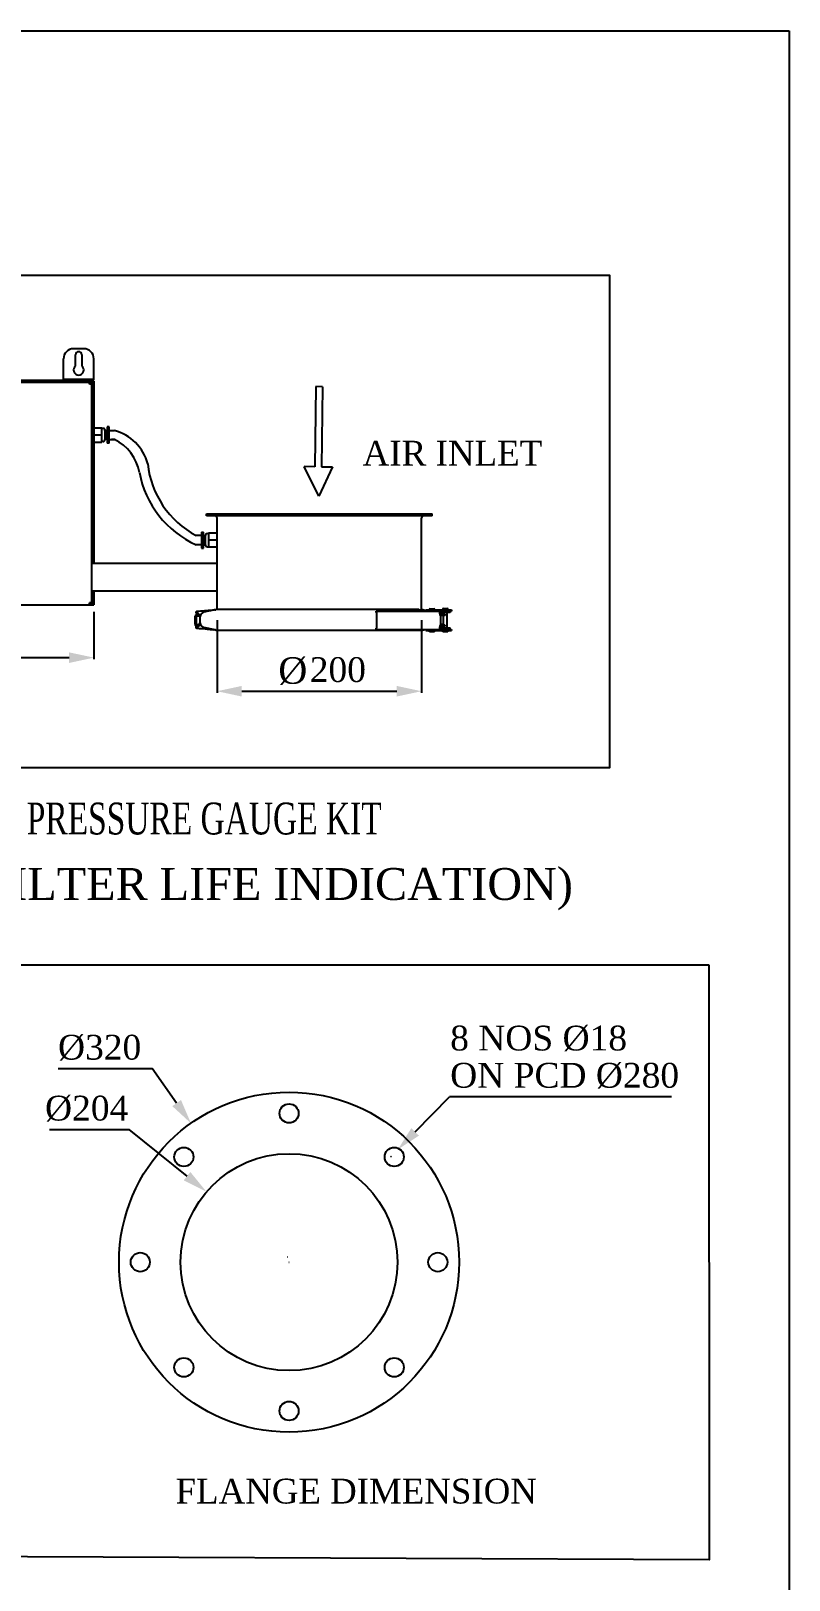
# Model space of a CAD drawing. Header units: millimetres. Extents: x 789 to 3710, y 100 to 2803.
# Drawn here: x 2997 to 3710, y 1345 to 2803 of the extents above; entities that cross this region are included whole.
import ezdxf
from ezdxf.enums import TextEntityAlignment as Align

# ---------------------------------------------------------------- set-up
doc = ezdxf.new("R2010")
doc.units = ezdxf.units.MM
doc.header["$LTSCALE"] = 217.8
doc.header["$PDMODE"] = 3
doc.header["$PDSIZE"] = 8
doc.layers.get('0').update_dxf_attribs({"linetype": 'CONTINUOUS'})
doc.layers.get('Defpoints').update_dxf_attribs({"linetype": 'CONTINUOUS'})
doc.styles.get("Standard").update_dxf_attribs({"font": 'times.ttf'})
doc.dimstyles.new('DIMSTYLE_3', dxfattribs={"dimtxt": 23.333333, "dimasz": 23.333333, "dimexe": 1.5, "dimexo": 1, "dimtad": 1, "dimdsep": 46, "dimtxsty": 'Standard', "dimblk": '_FILLED', "dimblk1": '_FILLED', "dimblk2": '_FILLED', "dimcen": 0.09, "dimazin": 2, "dimtp": 0.01, "dimtm": 0.01, "dimtfac": 1, "dimtofl": 0, "dimtmove": 0, "dimatfit": 1, "dimldrblk": '_FILLED', "dimfxl": 0, "dimtolj": 1, "dimarcsym": 0})
doc.dimstyles.new('DIMSTYLE_5', dxfattribs={"dimtxt": 23.333333, "dimasz": 23.333333, "dimexe": 1.5, "dimexo": 1, "dimgap": 0.875, "dimtad": 1, "dimlfac": 1.05, "dimdsep": 46, "dimtxsty": 'Standard', "dimblk": '_FILLED', "dimblk1": '_FILLED', "dimblk2": '_FILLED', "dimcen": 0.09, "dimazin": 2, "dimtp": 0.01, "dimtm": 0.01, "dimtfac": 1, "dimtofl": 0, "dimtmove": 0, "dimatfit": 3, "dimldrblk": '_FILLED', "dimfxl": 0, "dimtolj": 1, "dimarcsym": 0})

# ---------------------------------------------------------------- blocks, each defined once
blk = doc.blocks.new('_FILLED')
at = {"color": 0, "linetype": 'ByBlock'}
blk.add_solid([(0, 0), (-1, 0.214), (-1, -0.214)], dxfattribs=at)
blk = doc.blocks.new('*D81')
at = {"color": 0, "linetype": 'Continuous', "lineweight": -2}
for p, q in [((3171.8, 2248.4), (3171.8, 2179.9)), ((3364.2, 2248.4), (3364.2, 2179.9)), ((3195.2, 2181.4), (3340.9, 2181.4))]:
    blk.add_line(p, q, dxfattribs=at)
at = {"layer": 'Defpoints', "color": 0}
for p in [(3171.8, 2249.4), (3364.2, 2249.4), (3364.2, 2181.4)]:
    blk.add_point(p, dxfattribs=at)
at = {"color": 0, "linetype": 'ByBlock', "lineweight": -2, "xscale": 23.3333333333, "yscale": 23.3333333333, "zscale": 23.3333333333, "rotation": 180}
blk.add_blockref('_FILLED', (3171.8, 2181.4), dxfattribs=at)
at = {"color": 0, "linetype": 'ByBlock', "lineweight": -2, "xscale": 23.3333333333, "yscale": 23.3333333333, "zscale": 23.3333333333}
blk.add_blockref('_FILLED', (3364.2, 2181.4), dxfattribs=at)
at = {"color": 0, "insert": (3285.5, 2213.4), "char_height": 23.33, "attachment_point": 2, "line_spacing_factor": 0.9}
blk.add_mtext('\\A1;200', dxfattribs=at)
blk = doc.blocks.new('*D82')
at = {"color": 0, "linetype": 'Continuous', "lineweight": -2}
for p, q in [((2813.5, 2256), (2813.5, 2211.5)), ((3055.9, 2256), (3055.9, 2211.5)), ((2836.8, 2213), (3032.6, 2213))]:
    blk.add_line(p, q, dxfattribs=at)
at = {"layer": 'Defpoints', "color": 0}
for p in [(2813.5, 2257), (3055.9, 2257), (3055.9, 2213)]:
    blk.add_point(p, dxfattribs=at)
at = {"color": 0, "linetype": 'ByBlock', "lineweight": -2, "xscale": 23.3333333333, "yscale": 23.3333333333, "zscale": 23.3333333333, "rotation": 180}
blk.add_blockref('_FILLED', (2813.5, 2213), dxfattribs=at)
at = {"color": 0, "linetype": 'ByBlock', "lineweight": -2, "xscale": 23.3333333333, "yscale": 23.3333333333, "zscale": 23.3333333333}
blk.add_blockref('_FILLED', (3055.9, 2213), dxfattribs=at)
at = {"color": 0, "insert": (2937.8, 2245), "char_height": 23.333, "attachment_point": 2, "line_spacing_factor": 0.9}
blk.add_mtext('\\A1;\\A1;254.5', dxfattribs=at)
blk = doc.blocks.new('ARROW_4_BL0', base_point=(1493.4, 1638.7))
at = {"color": 7, "linetype": 'Continuous'}
for p, q in [((1491.2, 1690.2), (1490.3, 1614.8)), ((1497.5, 1690.1), (1491.2, 1690.2)), ((1497.5, 1690.1), (1496.6, 1614.8)), ((1490.3, 1614.8), (1480.1, 1615)), ((1494.1, 1587.2), (1480.1, 1615)), ((1506.8, 1614.6), (1494.1, 1587.2)), ((1496.6, 1614.8), (1506.8, 1614.6))]:
    blk.add_line(p, q, dxfattribs=at)
blk = doc.blocks.new('*D102')
at = {"color": 0, "linetype": 'Continuous', "lineweight": -2}
for p in [(3022.2, 1826.4), (3133.8, 1793.9)]:
    blk.add_line(p, (3110.8, 1826.4), dxfattribs=at)
at = {"color": 0, "linetype": 'Continuous'}
for p, q in [((3239.5, 1644.2), (3239.7, 1644.2)), ((3239.6, 1644.1), (3239.6, 1644.3))]:
    blk.add_line(p, q, dxfattribs=at)
at = {"layer": 'Defpoints', "color": 0}
for p in [(3147.3, 1774.8), (3331.9, 1513.5)]:
    blk.add_point(p, dxfattribs=at)
at = {"color": 0, "linetype": 'ByBlock', "lineweight": -2, "xscale": 23.3333333333, "yscale": 23.3333333333, "zscale": 23.3333333333, "rotation": 305.2441018791058}
blk.add_blockref('_FILLED', (3147.3, 1774.8), dxfattribs=at)
at = {"color": 0, "insert": (3022.2, 1858.1), "char_height": 23.333, "attachment_point": 1, "line_spacing_factor": 0.9}
blk.add_mtext('\\A1;%%c{\\A1;320}', dxfattribs=at)
blk = doc.blocks.new('*D103')
at = {"color": 0, "linetype": 'Continuous', "lineweight": -2}
for p in [(3358.2, 1766.8), (3599.3, 1799.9)]:
    blk.add_line(p, (3390.6, 1799.9), dxfattribs=at)
at = {"color": 0, "linetype": 'Continuous'}
for p, q in [((3335.5, 1743.7), (3335.7, 1743.7)), ((3335.6, 1743.6), (3335.6, 1743.8))]:
    blk.add_line(p, q, dxfattribs=at)
at = {"layer": 'Defpoints', "color": 0}
for p in [(3341.9, 1750.1), (3329.3, 1737.2)]:
    blk.add_point(p, dxfattribs=at)
at = {"color": 0, "linetype": 'ByBlock', "lineweight": -2, "xscale": 23.3333333333, "yscale": 23.3333333333, "zscale": 23.3333333333, "rotation": 225.6426083753157}
blk.add_blockref('_FILLED', (3341.9, 1750.1), dxfattribs=at)
at = {"color": 0, "insert": (3391.2, 1866.7), "char_height": 23.333, "attachment_point": 1, "line_spacing_factor": 0.9}
blk.add_mtext('\\A1;8 NOS %%c18\\P{\\A1;ON PCD %%c280}', dxfattribs=at)
blk = doc.blocks.new('*D105')
at = {"color": 0, "linetype": 'Continuous', "lineweight": -2}
for p in [(3014.2, 1769), (3143.6, 1725.2)]:
    blk.add_line(p, (3089, 1769), dxfattribs=at)
at = {"color": 0, "linetype": 'Continuous'}
for p, q in [((3238.1, 1649.2), (3238.3, 1649.2)), ((3238.2, 1649.1), (3238.2, 1649.3))]:
    blk.add_line(p, q, dxfattribs=at)
at = {"layer": 'Defpoints', "color": 0}
for p in [(3161.8, 1710.5), (3314.6, 1587.8)]:
    blk.add_point(p, dxfattribs=at)
at = {"color": 0, "linetype": 'ByBlock', "lineweight": -2, "xscale": 23.3333333333, "yscale": 23.3333333333, "zscale": 23.3333333333, "rotation": 321.2273751034241}
blk.add_blockref('_FILLED', (3161.8, 1710.5), dxfattribs=at)
at = {"color": 0, "insert": (3088.3, 1800.8), "char_height": 23.33, "attachment_point": 3, "line_spacing_factor": 0.9}
blk.add_mtext('\\A1;%%c204', dxfattribs=at)

msp = doc.modelspace()

# ---------------------------------------------------------------- linework, layer by layer
at = {"color": 0, "linetype": 'Continuous'}
msp.add_line((789.4645, 2802.6551), (3710.0363, 2802.6551), dxfattribs=at)
for p, q in [((3710.0363, 2802.6551), (3710.0363, 100)), ((2208.9814, 1923.8456), (3634.6029, 1923.8456))]:
    msp.add_line(p, q)
at = {"linetype": 'Continuous'}
for p, q in [((3027.3184, 2474.1074), (3027.3184, 2494.1074)), ((3046.3661, 2503.6312), (3036.8423, 2503.6312)), ((3038.747, 2487.4944), (3038.747, 2497.9706)), ((3044.4613, 2497.9706), (3044.4613, 2487.4944)), ((3055.8899, 2474.1074), (3055.8899, 2494.1074)), ((2816.6061, 2472.2027), (3052.7927, 2472.2027)), ((2955.3189, 2474.1074), (3055.8899, 2474.1074)), ((3054.9356, 2473.1551), (2955.3189, 2473.1551)), ((2996.888, 2472.2979), (2996.8601, 2472.2306)), ((2996.888, 2472.2979), (2996.888, 2473.1551)), ((3027.3184, 2475.0598), (3055.8899, 2475.0598)), ((3051.8423, 2470.2979), (3051.8423, 2472.2027)), ((3052.7927, 2471.2503), (3051.8423, 2471.2503)), ((3053.747, 2470.2979), (3051.8423, 2470.2979)), ((3052.7927, 2472.2027), (3052.7927, 2471.2503)), ((3052.7946, 2470.2979), (3052.7946, 2471.2484)), ((3052.7946, 2471.2484), (3053.747, 2471.2484)), ((3053.747, 2471.2484), (3053.747, 2263.6332)), ((3053.9851, 2472.2027), (3053.9851, 2473.1551)), ((3054.9375, 2472.2027), (3053.9851, 2472.2027)), ((3054.9356, 2474.1074), (3054.9356, 2473.1551)), ((3054.9375, 2301.8397), (3054.9375, 2473.1532)), ((3055.8899, 2473.1532), (3054.9375, 2473.1532)), ((3055.8899, 2473.1532), (3055.8899, 2301.8397)), ((3053.8423, 2453.4389), (3053.7749, 2453.411)), ((3053.8423, 2453.4389), (3054.8899, 2453.4389)), ((3053.8423, 2441.4389), (3053.7749, 2441.4668)), ((3053.8423, 2441.4389), (3054.8899, 2441.4389)), ((3055.8899, 2429.1782), (3063.5089, 2429.1782)), ((3055.8899, 2422.5131), (3063.5089, 2422.5131)), ((3063.5089, 2415.8449), (3063.5089, 2429.1782)), ((3064.4613, 2428.7005), (3063.5089, 2428.7005)), ((3067.3184, 2426.7957), (3066.3661, 2426.7957)), ((3066.3661, 2426.7957), (3066.3661, 2418.2243)), ((3067.3184, 2418.2243), (3067.3184, 2426.7957)), ((3068.2708, 2426.5576), (3067.3184, 2426.5576)), ((3070.1756, 2430.129), (3068.2708, 2430.129)), ((3068.2708, 2430.129), (3068.2708, 2414.8909)), ((3070.1756, 2414.8909), (3070.1756, 2430.129)), ((3055.8899, 2415.8449), (3063.5089, 2415.8449)), ((3055.8899, 2415.8417), (3063.5089, 2415.8417)), ((3064.4613, 2416.3195), (3063.5089, 2416.3195)), ((3067.3184, 2418.2243), (3066.3661, 2418.2243)), ((3068.2708, 2418.4624), (3067.3184, 2418.4624)), ((3070.1756, 2414.8909), (3068.2708, 2414.8909)), ((3161.8423, 2348.3932), (3374.2232, 2348.3932)), ((3161.8423, 2346.4884), (3161.8423, 2348.3932)), ((3374.2232, 2346.4884), (3374.2232, 2348.3932)), ((3374.2232, 2346.4884), (3161.8423, 2346.4884)), ((3171.8423, 2297.6366), (3171.8423, 2344.5836)), ((3364.2232, 2258.1493), (3364.2232, 2344.5836)), ((3157.0463, 2331.1147), (3157.0463, 2315.8766)), ((3157.0463, 2331.1147), (3158.951, 2331.1147)), ((3158.951, 2315.8766), (3158.951, 2331.1147)), ((3158.951, 2327.5433), (3159.9034, 2327.5433)), ((3158.951, 2319.448), (3159.9034, 2319.448)), ((3159.9034, 2327.7814), (3159.9034, 2319.2099)), ((3159.9034, 2327.7814), (3160.8558, 2327.7814)), ((3159.9034, 2319.2099), (3160.8558, 2319.2099)), ((3160.8558, 2319.2099), (3160.8558, 2327.7814)), ((3162.7606, 2329.6861), (3163.7129, 2329.6861)), ((3163.7129, 2330.1634), (3163.7129, 2316.8301)), ((3171.8423, 2330.1634), (3163.7129, 2330.1634)), ((3171.8423, 2323.4978), (3163.7129, 2323.4978)), ((3157.0463, 2315.8766), (3158.951, 2315.8766)), ((3162.7606, 2317.3052), (3163.7129, 2317.3052)), ((3171.8423, 2316.8301), (3163.7129, 2316.8301)), ((3053.7775, 2301.8397), (3171.8727, 2301.8397)), ((3171.8423, 2258.1493), (3171.8423, 2289.2021)), ((3053.747, 2275.8034), (3171.8423, 2275.8034)), ((3054.9375, 2262.6789), (3054.9375, 2275.8034)), ((3055.8899, 2275.8034), (3055.8899, 2262.6789)), ((2813.5089, 2262.6789), (3055.8899, 2262.6789)), ((3053.747, 2264.5836), (3051.8423, 2264.5836)), ((3051.8423, 2262.6789), (3051.8423, 2264.5836)), ((3052.7927, 2263.6312), (3051.8423, 2263.6312)), ((3052.7927, 2262.6789), (3052.7927, 2263.6312)), ((3052.7946, 2263.6332), (3052.7946, 2264.5836)), ((3053.747, 2263.6332), (3052.7946, 2263.6332)), ((3053.8423, 2267.157), (3053.7749, 2267.1849)), ((3053.8423, 2267.157), (3054.8899, 2267.157)), ((3384.9369, 2259.2277), (3388.2702, 2259.2277)), ((3151.0021, 2251.4629), (3151.0021, 2244.7963)), ((3152.2411, 2254.9475), (3152.2411, 2256.4713)), ((3152.2578, 2256.4706), (3152.4926, 2256.4706)), ((3152.4814, 2254.9468), (3152.2578, 2254.9468)), ((3152.4795, 2244.7963), (3152.4795, 2251.4629)), ((3153.7944, 2256.5536), (3152.5117, 2256.4708)), ((3153.0191, 2255.1724), (3155.9749, 2251.3857)), ((3156.0327, 2245.8279), (3153.0191, 2242.3474)), ((3153.0689, 2255.8871), (3155.4897, 2253.0493)), ((3153.1359, 2254.4927), (3154.247, 2253.5993)), ((3153.8244, 2253.9391), (3153.4029, 2253.9391)), ((3153.4029, 2252.4153), (3155.1713, 2252.4153)), ((3156.3546, 2256.7272), (3153.7944, 2256.5536)), ((3156.0327, 2245.7008), (3156.0327, 2251.4309)), ((3157.3714, 2256.7967), (3156.3546, 2256.7272)), ((3159.9125, 2256.9724), (3157.3714, 2256.7967)), ((3169.8759, 2257.9983), (3159.4724, 2255.7095)), ((3161.9886, 2257.118), (3159.9125, 2256.9724)), ((3169.8758, 2257.9983), (3165.606, 2257.058)), ((3169.4094, 2257.9498), (3169.2481, 2257.9287)), ((3169.4097, 2257.9479), (3169.5244, 2257.9631)), ((3169.6386, 2257.9461), (3169.4208, 2257.8981)), ((3361.6438, 2258.1493), (3170.6232, 2258.1493)), ((3171.8423, 2258.2764), (3171.6104, 2258.2764)), ((3321.6162, 2256.7515), (3392.3179, 2256.7515)), ((3321.6162, 2255.6086), (3321.6162, 2256.7515)), ((3321.6163, 2255.6086), (3321.7488, 2255.6086)), ((3321.7488, 2255.6088), (3321.7488, 2240.7293)), ((3321.9686, 2255.6086), (3321.9686, 2240.7515)), ((3361.6438, 2258.1493), (3367.746, 2256.7515)), ((3363.3099, 2258.1493), (3363.2317, 2257.7856)), ((3363.3099, 2258.1493), (3365.503, 2258.1493)), ((3368.4079, 2257.0019), (3363.3099, 2258.1493)), ((3365.503, 2258.1493), (3368.4079, 2257.5102)), ((3368.4079, 2257.8943), (3392.3179, 2257.8943)), ((3368.4079, 2257.8943), (3368.4079, 2256.7515)), ((3371.5031, 2258.0848), (3371.5031, 2257.942)), ((3371.5031, 2257.942), (3371.5171, 2257.9083)), ((3372.4555, 2259.0372), (3375.7888, 2259.0372)), ((3376.7412, 2257.942), (3376.7273, 2257.9083)), ((3376.7412, 2258.0848), (3376.7412, 2257.942)), ((3391.0516, 2255.3338), (3381.4792, 2255.3338)), ((3381.4926, 2256.7039), (3381.5065, 2256.7375)), ((3381.4926, 2255.1342), (3381.4926, 2256.7039)), ((3381.5961, 2254.3937), (3385.5402, 2254.3937)), ((3386.4768, 2252.7515), (3382.0472, 2252.7515)), ((3382.0942, 2252.3811), (3382.0942, 2243.979)), ((3382.2217, 2253.8943), (3382.4173, 2253.8943)), ((3382.4173, 2252.9652), (3382.4173, 2253.8943)), ((3385.5402, 2252.9652), (3382.4173, 2252.9652)), ((3383.9845, 2258.2753), (3383.9845, 2258.1324)), ((3383.9845, 2258.1324), (3383.9985, 2258.0988)), ((3383.9985, 2258.0988), (3384.0321, 2258.0848)), ((3389.175, 2258.0848), (3384.0321, 2258.0848)), ((3384.923, 2258.0709), (3384.8893, 2258.0848)), ((3384.9369, 2258.0372), (3384.923, 2258.0709)), ((3384.9369, 2257.8943), (3384.9369, 2258.0372)), ((3384.9369, 2254.3937), (3384.9369, 2255.3338)), ((3384.9369, 2244.3937), (3384.9369, 2252.7515)), ((3385.5402, 2252.9652), (3385.5402, 2254.3937)), ((3385.5402, 2253.8943), (3386.4762, 2253.8943)), ((3386.4768, 2252.7515), (3386.4768, 2253.8943)), ((3388.2702, 2258.0372), (3388.2842, 2258.0709)), ((3388.2702, 2257.8943), (3388.2702, 2258.0372)), ((3388.2702, 2241.0481), (3388.2702, 2255.3338)), ((3388.2842, 2258.0709), (3388.3179, 2258.0848)), ((3389.2087, 2258.0988), (3389.175, 2258.0848)), ((3389.2226, 2258.1324), (3389.2087, 2258.0988)), ((3389.2226, 2258.2753), (3389.2226, 2258.1324)), ((3391.0516, 2255.3338), (3391.0516, 2256.7515)), ((3392.3179, 2257.8943), (3392.3179, 2256.7515)), ((3152.2386, 2240.6604), (3152.2386, 2242.1842)), ((3152.2552, 2242.1849), (3152.4913, 2242.1849)), ((3152.4877, 2240.6611), (3152.2552, 2240.6611)), ((3153.399, 2240.604), (3152.9718, 2240.6318)), ((3153.0231, 2242.6035), (3154.1233, 2243.6226)), ((3153.1241, 2241.1926), (3155.6194, 2243.5911)), ((3153.6529, 2240.5873), (3153.3337, 2240.6082)), ((3154.3149, 2243.8439), (3153.4029, 2243.8439)), ((3155.941, 2240.4324), (3158.2169, 2240.2764)), ((3169.8955, 2239.1291), (3159.4724, 2241.4222)), ((3165.7016, 2239.6266), (3168.1146, 2239.3071)), ((3168.1597, 2239.5111), (3169.6383, 2239.1857)), ((3169.6382, 2239.1857), (3169.7533, 2239.1604)), ((3170.6225, 2238.9824), (3365.503, 2238.9824)), ((3321.6162, 2240.7293), (3321.7488, 2240.7293)), ((3321.6162, 2239.6086), (3321.6162, 2240.7293)), ((3321.6162, 2239.6086), (3392.3179, 2239.6086)), ((3321.6386, 2240.7515), (3321.7488, 2240.7515)), ((3364.3776, 2239.6086), (3361.6438, 2238.9824)), ((3363.2317, 2239.3461), (3363.3099, 2238.9824)), ((3363.3099, 2238.9824), (3366.0924, 2239.6086)), ((3365.503, 2238.9824), (3368.3495, 2239.6086)), ((3368.4079, 2239.6086), (3368.4079, 2238.4658)), ((3368.4079, 2238.4658), (3392.3179, 2238.4658)), ((3371.7412, 2238.2277), (3371.7552, 2238.2613)), ((3371.7412, 2237.1801), (3371.7412, 2238.2277)), ((3371.7552, 2237.1464), (3371.7412, 2237.1801)), ((3371.7552, 2238.2613), (3371.7888, 2238.2753)), ((3371.7888, 2237.1324), (3371.7552, 2237.1464)), ((3371.7888, 2238.2753), (3376.4555, 2238.2753)), ((3376.4555, 2237.1324), (3371.7888, 2237.1324)), ((3372.4416, 2238.2892), (3372.4079, 2238.2753)), ((3372.4555, 2238.3229), (3372.4416, 2238.2892)), ((3372.4555, 2238.3229), (3372.4555, 2238.4658)), ((3375.7888, 2238.3229), (3375.7888, 2238.4658)), ((3375.7888, 2238.3229), (3375.8028, 2238.2892)), ((3375.8028, 2238.2892), (3375.8365, 2238.2753)), ((3376.4892, 2238.2613), (3376.4555, 2238.2753)), ((3376.4555, 2237.1324), (3376.4892, 2237.1464)), ((3376.5031, 2238.2277), (3376.4892, 2238.2613)), ((3376.4892, 2237.1464), (3376.5031, 2237.1801)), ((3376.5031, 2237.1801), (3376.5031, 2238.2277)), ((3381.4808, 2241.0481), (3391.0516, 2241.0481)), ((3382.1592, 2241.1324), (3381.4855, 2241.1324)), ((3381.6514, 2242.2753), (3382.1592, 2242.2753)), ((3381.6975, 2242.4537), (3381.7073, 2242.4872)), ((3386.4768, 2242.4658), (3381.7011, 2242.4658)), ((3382.0472, 2243.6086), (3382.4173, 2243.6086)), ((3382.0942, 2244.3937), (3385.5402, 2244.3937)), ((3382.1929, 2242.2613), (3382.1592, 2242.2753)), ((3382.1592, 2241.1324), (3382.1929, 2241.1464)), ((3382.2069, 2242.2277), (3382.1929, 2242.2613)), ((3382.1929, 2241.1464), (3382.2069, 2241.1801)), ((3382.2069, 2241.1801), (3382.2069, 2242.2277)), ((3382.4173, 2242.9652), (3382.4173, 2243.6086)), ((3385.5402, 2242.9652), (3382.4173, 2242.9652)), ((3384.2226, 2238.4182), (3384.2366, 2238.4518)), ((3384.2226, 2237.3705), (3384.2226, 2238.4182)), ((3384.2366, 2237.3369), (3384.2226, 2237.3705)), ((3384.2702, 2237.3229), (3384.2366, 2237.3369)), ((3388.9369, 2237.3229), (3384.2702, 2237.3229)), ((3384.9369, 2241.0481), (3384.9369, 2242.4658)), ((3385.5402, 2242.9652), (3385.5402, 2244.3937)), ((3385.5402, 2243.6086), (3386.4762, 2243.6086)), ((3386.4768, 2242.4658), (3386.4768, 2243.6086)), ((3388.9369, 2237.3229), (3388.9706, 2237.3369)), ((3388.9845, 2238.4182), (3388.9706, 2238.4518)), ((3388.9706, 2237.3369), (3388.9845, 2237.3705)), ((3388.9845, 2237.3705), (3388.9845, 2238.4182)), ((3391.0516, 2239.6195), (3391.0516, 2241.0481)), ((3392.3179, 2239.6086), (3392.3179, 2238.4658))]:
    msp.add_line(p, q, dxfattribs=at)
at = {"color": 7}
for p, q in [((3070.1756, 2426.7812), (3075.1756, 2426.7812)), ((3070.1756, 2418.1989), (3075.1756, 2418.1989)), ((3075.1756, 2418.1989), (3072.5157, 2418.1989)), ((3157.0463, 2327.8394), (3152.0463, 2327.8394)), ((3157.0463, 2319.2191), (3152.0463, 2319.2191)), ((3171.8423, 2289.2021), (3171.8423, 2297.6366))]:
    msp.add_line(p, q, dxfattribs=at)
msp.add_lwpolyline([(2331.8596, 2573.002), (3541.2471, 2573.002), (3541.2471, 2109.3228), (2331.8596, 2109.3228)], close=True, dxfattribs=at)
at = {"linetype": 'Continuous'}
for points in [[(3153.3337, 2256.5235), (3153.1165, 2256.5107), (3152.8992, 2256.4997), (3152.6819, 2256.4904), (3152.5133, 2256.4845)], [(3169.5244, 2257.9631), (3165.3583, 2257.445), (3164.7538, 2257.3736), (3164.1663, 2257.3092), (3163.5958, 2257.2517), (3163.043, 2257.2008), (3162.5077, 2257.1564), (3162.0832, 2257.1248)], [(3381.4679, 2255.6295), (3381.4633, 2255.7117), (3381.4422, 2255.849), (3381.4051, 2255.9812), (3381.3521, 2256.109), (3381.2838, 2256.2298), (3381.2021, 2256.3405), (3381.107, 2256.4413), (3381.0004, 2256.5299), (3380.8847, 2256.6045), (3380.7599, 2256.665), (3380.6288, 2256.71), (3380.4944, 2256.7386), (3380.3564, 2256.751), (3380.328, 2256.7515)], [(3381.5959, 2254.3416), (3381.566, 2254.5122), (3381.5388, 2254.6948), (3381.5152, 2254.8884), (3381.4955, 2255.0922), (3381.4805, 2255.3051), (3381.4706, 2255.5258), (3381.468, 2255.6298)], [(3381.7077, 2253.8715), (3381.6958, 2253.9127), (3381.6615, 2254.0413), (3381.628, 2254.1845), (3381.5959, 2254.3416)], [(3152.5091, 2240.6474), (3152.6819, 2240.6413), (3152.8992, 2240.632), (3153.1165, 2240.621), (3153.3337, 2240.6082)], [(3153.6542, 2240.5872), (3154.9192, 2240.5021), (3155.283, 2240.4773), (3155.9409, 2240.4324)], [(3158.2169, 2240.2764), (3160.5568, 2240.1137), (3161.0614, 2240.0783), (3161.5464, 2240.0442)], [(3161.6557, 2240.0363), (3162.2584, 2239.9907), (3162.8998, 2239.9358), (3163.565, 2239.8722), (3164.2542, 2239.7996), (3164.9665, 2239.7178), (3165.7016, 2239.6266)], [(3380.3856, 2239.6103), (3380.523, 2239.6262), (3380.6564, 2239.6581), (3380.7861, 2239.7063), (3380.9091, 2239.7697), (3381.0226, 2239.847), (3381.1269, 2239.9379), (3381.2193, 2240.0408), (3381.2982, 2240.1532), (3381.3635, 2240.2753), (3381.4135, 2240.404), (3381.4474, 2240.5367), (3381.4653, 2240.6742), (3381.4679, 2240.7319)], [(3381.468, 2240.7317), (3381.4722, 2240.8796), (3381.4845, 2241.1197), (3381.5029, 2241.3511), (3381.5268, 2241.5719), (3381.5552, 2241.7797), (3381.5875, 2241.9734), (3381.6228, 2242.1517), (3381.6598, 2242.3121), (3381.6975, 2242.4537)]]:
    msp.add_lwpolyline(points, dxfattribs=at)
msp.add_lwpolyline([(3634.5945, 1923.8456), (3634.7811, 1363.9934), (2208.9814, 1370.2686), (2208.9814, 1923.8456)])
for centre, radius in [((3239.5823, 1644.1757), 160), ((3239.5823, 1784.1757), 9), ((3140.5873, 1743.1707), 9), ((3338.5772, 1743.1707), 9), ((3099.5823, 1644.1757), 9), ((3379.5823, 1644.1757), 9), ((3140.5873, 1545.1808), 9), ((3338.5772, 1545.1808), 9), ((3239.5823, 1504.1757), 9)]:
    msp.add_circle(centre, radius, dxfattribs=at)
msp.add_circle((3239.5823, 1644.1757), 102)
for centre, radius, start, end in [((3036.8423, 2494.1074), 9.5238, 90, 180), ((3041.6042, 2497.9706), 2.8571, 0, 180), ((3046.3661, 2494.1074), 9.5238, 0, 90), ((3041.6042, 2483.6849), 4.7619, 126.8698976, 53.1301024), ((3064.4613, 2426.7957), 1.9048, 0, 90), ((3064.4613, 2418.2243), 1.9048, 270, 0), ((3169.9375, 2344.5836), 1.9048, 0, 90), ((3366.128, 2344.5836), 1.9048, 90, 180), ((3162.7606, 2327.7814), 1.9048, 90, 180), ((3162.7606, 2319.2099), 1.9048, 180, 270), ((3384.9369, 2258.2753), 0.9524, 90, 180), ((3388.2702, 2258.2753), 0.9524, 0, 90), ((3148.7106, 2250.3596), 6.0393, 45.1167449, 46.0147754), ((3154.4378, 2256.1158), 2.0807, 225.223624, 231.2656477), ((3160.4137, 2251.4309), 4.381, 102.4074185, 180), ((3160.4137, 2245.7008), 4.381, 180, 257.5925815), ((3163.7215, 2257.8466), 0.6124, 280.6350115, 281.1479602), ((3169.6563, 2256.7203), 1.248, 91.10446, 91.6232371), ((3184.6802, 2190.7235), 68.8844, 102.2877849, 102.4106244), ((3372.4555, 2258.0848), 0.9524, 90, 180), ((3375.7888, 2258.0848), 0.9524, 0, 90), ((3382.6474, 2254.8619), 1.151, 202.0113059, 204.0089865), ((3382.6193, 2254.8485), 1.1198, 203.9651773, 211.5283993), ((3382.5327, 2254.7954), 1.0182, 211.5298859, 216.9886267), ((3152.4424, 2238.0776), 2.584, 88.1081106, 88.2352168), ((3153.4072, 2244.668), 2.3485, 250.6728709, 254.5284997), ((3153.4526, 2240.8575), 1.5079, 117.1088794, 119.1031325), ((3150.9859, 2244.1389), 2.5316, 314.032492, 315.6378964), ((3153.8852, 2239.9042), 2.5551, 111.8370779, 112.3377013), ((3169.6642, 2238.0763), 1.078, 77.6095742, 79.0871305), ((3392.6657, 2239.2474), 11.4272, 163.1324268, 163.5304147)]:
    msp.add_arc(centre, radius, start, end, dxfattribs=at)
at = {"color": 7}
for centre, radius, start, end in [((3063.7541, 2383.8945), 44.3814, 15.0354224, 75.0872615), ((3057.3998, 2380.2375), 41.9171, 9.6444247, 64.908142), ((3193.2882, 2404.6255), 87.1608, 186.0706989, 241.7596776), ((3190.878, 2404.5644), 93.7641, 190.6350231, 245.5346702)]:
    msp.add_arc(centre, radius, start, end, dxfattribs=at)
at = {"linetype": 'Continuous'}
for start_param, end_param in [(1.412582041, 1.543586836), (6.520906584, 7.34867517)]:
    msp.add_ellipse((3169.7636, 2257.8841), major_axis=(1.9047, 0.3813), ratio=0.048508245, start_param=start_param, end_param=end_param, dxfattribs=at)
for points, knots in [([(3153.4029, 2253.9391), (3153.0903, 2253.9391), (3152.4552, 2253.8088), (3151.6572, 2253.2549), (3151.1257, 2252.4321), (3151.0021, 2251.7846), (3151.0021, 2251.4629)], [0, 0, 0, 0, 0.246419059, 0.494949637, 0.746438441, 1, 1, 1, 1]), ([(3151.0021, 2244.7963), (3151.0021, 2244.541), (3151.0795, 2244.0284), (3151.4176, 2243.334), (3151.9455, 2242.778), (3152.3947, 2242.5344), (3152.63, 2242.4519)], [0, 0, 0, 0, 0.252704043, 0.504033367, 0.753151102, 1, 1, 1, 1]), ([(3152.2578, 2256.4706), (3152.2536, 2256.4706), (3152.2501, 2256.4721), (3152.2412, 2256.4701), (3152.2411, 2256.4715)], [0, 0, 0, 0, 0.74779357, 1, 1, 1, 1]), ([(3152.2411, 2254.9477), (3152.2412, 2254.9462), (3152.2501, 2254.9483), (3152.2536, 2254.9468), (3152.2578, 2254.9468)], [0, 0, 0, 0, 0.252194388, 1, 1, 1, 1]), ([(3152.4795, 2251.4629), (3152.4795, 2251.5867), (3152.5271, 2251.8357), (3152.7315, 2252.1521), (3153.0384, 2252.3652), (3153.2826, 2252.4153), (3153.4029, 2252.4153)], [0, 0, 0, 0, 0.253582046, 0.505050294, 0.753560824, 1, 1, 1, 1]), ([(3153.4029, 2243.8439), (3153.2826, 2243.8439), (3153.0384, 2243.894), (3152.7315, 2244.1071), (3152.5271, 2244.4235), (3152.4795, 2244.6725), (3152.4795, 2244.7963)], [0, 0, 0, 0, 0.246439076, 0.494949579, 0.746417851, 1, 1, 1, 1]), ([(3152.4814, 2254.9468), (3152.4912, 2254.9468), (3152.5158, 2254.9474), (3152.5405, 2254.9483), (3152.5553, 2254.9489)], [0, 0, 0, 0, 0.397164559, 1, 1, 1, 1]), ([(3152.5133, 2256.4709), (3152.5094, 2256.4708), (3152.5033, 2256.4709), (3152.4971, 2256.4704), (3152.4949, 2256.4708)], [0, 0, 0, 0, 0.641651594, 1, 1, 1, 1]), ([(3152.7869, 2255.3201), (3152.7505, 2255.3377), (3152.6441, 2255.395), (3152.5329, 2255.469), (3152.4968, 2255.5428)], [0, 0, 0, 0, 0.330092836, 1, 1, 1, 1]), ([(3152.5133, 2256.4709), (3152.5873, 2256.4727), (3152.7519, 2256.2613), (3152.894, 2256.1144), (3152.984, 2255.9931)], [0, 0, 0, 0, 0.328629332, 1, 1, 1, 1]), ([(3152.6493, 2254.9169), (3152.6329, 2254.9265), (3152.6031, 2254.9418), (3152.5697, 2254.9494), (3152.5553, 2254.9489)], [0, 0, 0, 0, 0.569145926, 1, 1, 1, 1]), ([(3152.9047, 2254.705), (3152.8805, 2254.7284), (3152.7998, 2254.8039), (3152.7158, 2254.878), (3152.6493, 2254.9169)], [0, 0, 0, 0, 0.303912118, 1, 1, 1, 1]), ([(3155.4897, 2253.0493), (3155.5248, 2253.0083), (3155.6407, 2252.9434), (3155.8099, 2253.0464), (3155.9561, 2253.174), (3156.0558, 2253.2751), (3156.1066, 2253.3268)], [0, 0, 0, 0, 0.213551842, 0.443495169, 0.713181318, 1, 1, 1, 1]), ([(3156.1066, 2253.3268), (3156.1025, 2253.2002), (3156.0884, 2252.7344), (3156.0736, 2252.2686), (3156.0628, 2251.9295)], [0, 0, 0, 0, 0.271928758, 1, 1, 1, 1]), ([(3169.5244, 2257.9631), (3169.5408, 2257.9641), (3169.573, 2257.966), (3169.6052, 2257.9674), (3169.621, 2257.9679)], [0, 0, 0, 0, 0.510212573, 1, 1, 1, 1]), ([(3170.0201, 2258.0298), (3170.1611, 2258.0605), (3170.3618, 2258.0957), (3170.5625, 2258.1493), (3170.6232, 2258.1493)], [0, 0, 0, 0, 0.704038404, 1, 1, 1, 1]), ([(3321.9686, 2255.6086), (3321.9686, 2255.7573), (3321.9563, 2256.0277), (3321.9047, 2256.3972), (3321.8466, 2256.6074), (3321.785, 2256.7515), (3321.7487, 2256.7515)], [0, 0, 0, 0, 0.376694951, 0.694856729, 0.907889571, 1, 1, 1, 1]), ([(3381.7194, 2254.1828), (3381.7534, 2254.1377), (3381.8839, 2253.9913), (3382.0814, 2253.8957), (3382.2217, 2253.8943)], [0, 0, 0, 0, 0.286835237, 1, 1, 1, 1]), ([(3152.2552, 2242.1849), (3152.2511, 2242.1849), (3152.2475, 2242.1835), (3152.2386, 2242.1855), (3152.2386, 2242.1841)], [0, 0, 0, 0, 0.747810403, 1, 1, 1, 1]), ([(3152.2386, 2240.6603), (3152.2386, 2240.6617), (3152.2475, 2240.6597), (3152.2511, 2240.6611), (3152.2552, 2240.6611)], [0, 0, 0, 0, 0.252179175, 1, 1, 1, 1]), ([(3152.2692, 2240.6575), (3152.2616, 2240.6579), (3152.2551, 2240.6613), (3152.2386, 2240.6577), (3152.2386, 2240.6603)], [0, 0, 0, 0, 0.74802678, 1, 1, 1, 1]), ([(3152.4877, 2240.6611), (3152.4925, 2240.6611), (3152.504, 2240.6609), (3152.5154, 2240.6606), (3152.522, 2240.6604)], [0, 0, 0, 0, 0.425099554, 1, 1, 1, 1]), ([(3152.5427, 2242.1837), (3152.5327, 2242.1841), (3152.5155, 2242.1846), (3152.4984, 2242.1849), (3152.4913, 2242.1849)], [0, 0, 0, 0, 0.586842771, 1, 1, 1, 1]), ([(3152.4968, 2241.9834), (3152.5047, 2242), (3152.5617, 2242.0821), (3152.649, 2242.1359), (3152.7191, 2242.175)], [0, 0, 0, 0, 0.187152887, 1, 1, 1, 1]), ([(3152.7277, 2240.7799), (3152.7076, 2240.7622), (3152.6482, 2240.7149), (3152.5791, 2240.6585), (3152.5277, 2240.6602)], [0, 0, 0, 0, 0.342689001, 1, 1, 1, 1]), ([(3152.5427, 2242.1837), (3152.5555, 2242.1833), (3152.6367, 2242.208), (3152.6955, 2242.2706), (3152.7456, 2242.3188)], [0, 0, 0, 0, 0.155362004, 1, 1, 1, 1]), ([(3152.9965, 2241.0584), (3152.9727, 2241.0304), (3152.8874, 2240.9335), (3152.797, 2240.8408), (3152.7277, 2240.7799)], [0, 0, 0, 0, 0.285184325, 1, 1, 1, 1]), ([(3153.0191, 2242.3474), (3153.0061, 2242.3323), (3152.9903, 2242.3039), (3152.95, 2242.2863), (3152.9379, 2242.2935)], [0, 0, 0, 0, 0.586962482, 1, 1, 1, 1]), ([(3157.8444, 2242.1576), (3157.6472, 2242.2867), (3157.2627, 2242.5527), (3156.677, 2242.9993), (3156.2544, 2243.3756), (3155.7522, 2243.7171), (3155.6194, 2243.5912)], [0, 0, 0, 0, 0.264194045, 0.53056273, 0.794863333, 1, 1, 1, 1]), ([(3169.3466, 2239.1723), (3169.255, 2239.1785), (3168.8432, 2239.2127), (3168.4332, 2239.2649), (3168.1146, 2239.3071)], [0, 0, 0, 0, 0.222235575, 1, 1, 1, 1]), ([(3170.6225, 2238.9824), (3170.5502, 2238.9824), (3170.3084, 2239.0493), (3170.0663, 2239.0916), (3169.8955, 2239.1291)], [0, 0, 0, 0, 0.2925539, 1, 1, 1, 1]), ([(3321.7487, 2239.6086), (3321.7851, 2239.6086), (3321.8464, 2239.7529), (3321.9048, 2239.9629), (3321.9563, 2240.3325), (3321.9686, 2240.6028), (3321.9686, 2240.7515)], [0, 0, 0, 0, 0.092236133, 0.305181082, 0.623284765, 1, 1, 1, 1])]:
    msp.add_open_spline(points, degree=3, knots=knots, dxfattribs=at)
for points in [[(3152.5133, 2256.4709), (3152.8049, 2256.4893), (3153.0965, 2256.508), (3153.388, 2256.527)], [(3152.9256, 2255.2594), (3152.8788, 2255.278), (3152.8324, 2255.298), (3152.7869, 2255.3201)], [(3152.9256, 2255.2594), (3152.9666, 2255.243), (3152.9972, 2255.2028), (3153.0165, 2255.1631)], [(3153.0689, 2255.8871), (3153.0395, 2255.9214), (3153.0101, 2255.956), (3152.9859, 2255.9942)], [(3169.8758, 2257.9983), (3169.7964, 2257.9808), (3169.7148, 2257.9721), (3169.6335, 2257.9686)], [(3382.0472, 2252.7515), (3381.963, 2253.1324), (3381.8184, 2253.4975), (3381.7078, 2253.8716)], [(3382.0942, 2252.3811), (3382.0948, 2252.5055), (3382.0741, 2252.63), (3382.0472, 2252.7515)], [(3152.7654, 2242.1997), (3152.8139, 2242.2246), (3152.8637, 2242.2469), (3152.9141, 2242.2676)], [(3152.7959, 2242.3688), (3152.8354, 2242.4092), (3152.874, 2242.4505), (3152.9121, 2242.4922)], [(3153.0231, 2242.6035), (3152.985, 2242.5682), (3152.9461, 2242.5328), (3152.9154, 2242.4909)], [(3152.9963, 2241.0579), (3153.0369, 2241.1049), (3153.0783, 2241.1524), (3153.1278, 2241.19)], [(3169.6323, 2239.1586), (3169.537, 2239.1611), (3169.4417, 2239.166), (3169.3466, 2239.1723)], [(3169.6323, 2239.1586), (3169.7113, 2239.1566), (3169.7906, 2239.1497), (3169.8683, 2239.1347)], [(3381.7301, 2242.5632), (3381.8358, 2242.9117), (3381.9687, 2243.253), (3382.0472, 2243.6086)], [(3382.0472, 2243.6086), (3382.0741, 2243.7301), (3382.0948, 2243.8546), (3382.0942, 2243.979)]]:
    msp.add_open_spline(points, degree=3, dxfattribs=at)

# ---------------------------------------------------------------- block references
msp.add_blockref('ARROW_4_BL0', (3266.9795, 2416.5066), dxfattribs=at)

# ---------------------------------------------------------------- texts
for s, height, width, p, p2 in [('AIR INLET', 23.33333, 1.009646, (3308.7776, 2393.744), (3477.8308, 2393.744)), ('FLANGE DIMENSION', 23.333333, 1.006491, (3132.7731, 1417.0954), (3472.7861, 1417.0954))]:
    msp.add_text(s, height=height, dxfattribs=dict(at, width=width)).set_placement(p, p2, align=Align.FIT)
at = {"width": 0.710567}
msp.add_text('OPTIONAL DIFFERENTIAL PRESSURE GAUGE KIT', height=30, dxfattribs=at).set_placement((2597.5749, 2046.633), (3326.7641, 2046.633), align=Align.FIT)
at = {"color": 7, "insert": (3229.5065, 2213.4279), "char_height": 25, "width": 38.230276, "attachment_point": 1}
msp.add_mtext('%%C', dxfattribs=at)
at = {"insert": (2406.7034, 2015.0382), "char_height": 30, "width": 1478.20149, "attachment_point": 1}
msp.add_mtext('(USEFUL FOR FLOW AND FILTER LIFE INDICATION)', dxfattribs=at)

# ---------------------------------------------------------------- dimensions: what is measured, and where the dimension line sits
at = {"linetype": 'Continuous'}
dim = msp.add_linear_dim(base=(3055.8899, 2213.0316), p1=(2813.5089, 2257.0122), p2=(3055.8899, 2257.0122), text='\\A1;<>', dimstyle='DIMSTYLE_5', override={"dimtxsty": 'Standard'}, dxfattribs=at)
dim.commit()
dim.dimension.update_dxf_attribs({"geometry": '*D82', "text_midpoint": (2937.7508, 2213.0316), "dimtype": 160})
dim = msp.add_linear_dim(base=(3364.2232, 2181.4158), p1=(3171.8423, 2249.3932), p2=(3364.2232, 2249.3932), text='200', dimstyle='DIMSTYLE_5', dxfattribs=at)
dim.commit()
dim.dimension.update_dxf_attribs({"geometry": '*D81', "text_midpoint": (3285.4966, 2181.4158), "dimtype": 160})
for p1, p2, text, picture, middle in [((3329.2954, 1737.2468), (3341.8797, 1750.1167), '8 NOS %%c18\\P{\\A1;ON PCD %%c280}', '*D103', (3495.2737, 1799.9242)), ((3331.9121, 1513.5036), (3147.2525, 1774.8479), '%%c{\\A1;320}', '*D102', (3059.2703, 1826.3821)), ((3314.6045, 1587.8023), (3161.7956, 1710.5436), '%%c204', '*D105', (3051.2775, 1769.0383))]:
    dim = msp.add_diameter_dim_2p(p1=p1, p2=p2, text=text, dimstyle='DIMSTYLE_3', override={"dimtih": 1, "dimtoh": 1, "dimpost": '<>', "dimtxsty": 'Standard'}, dxfattribs=at)
    dim.commit()
    dim.dimension.update_dxf_attribs({"geometry": picture, "text_midpoint": middle, "dimtype": 163})

doc.saveas('drawing.dxf')
